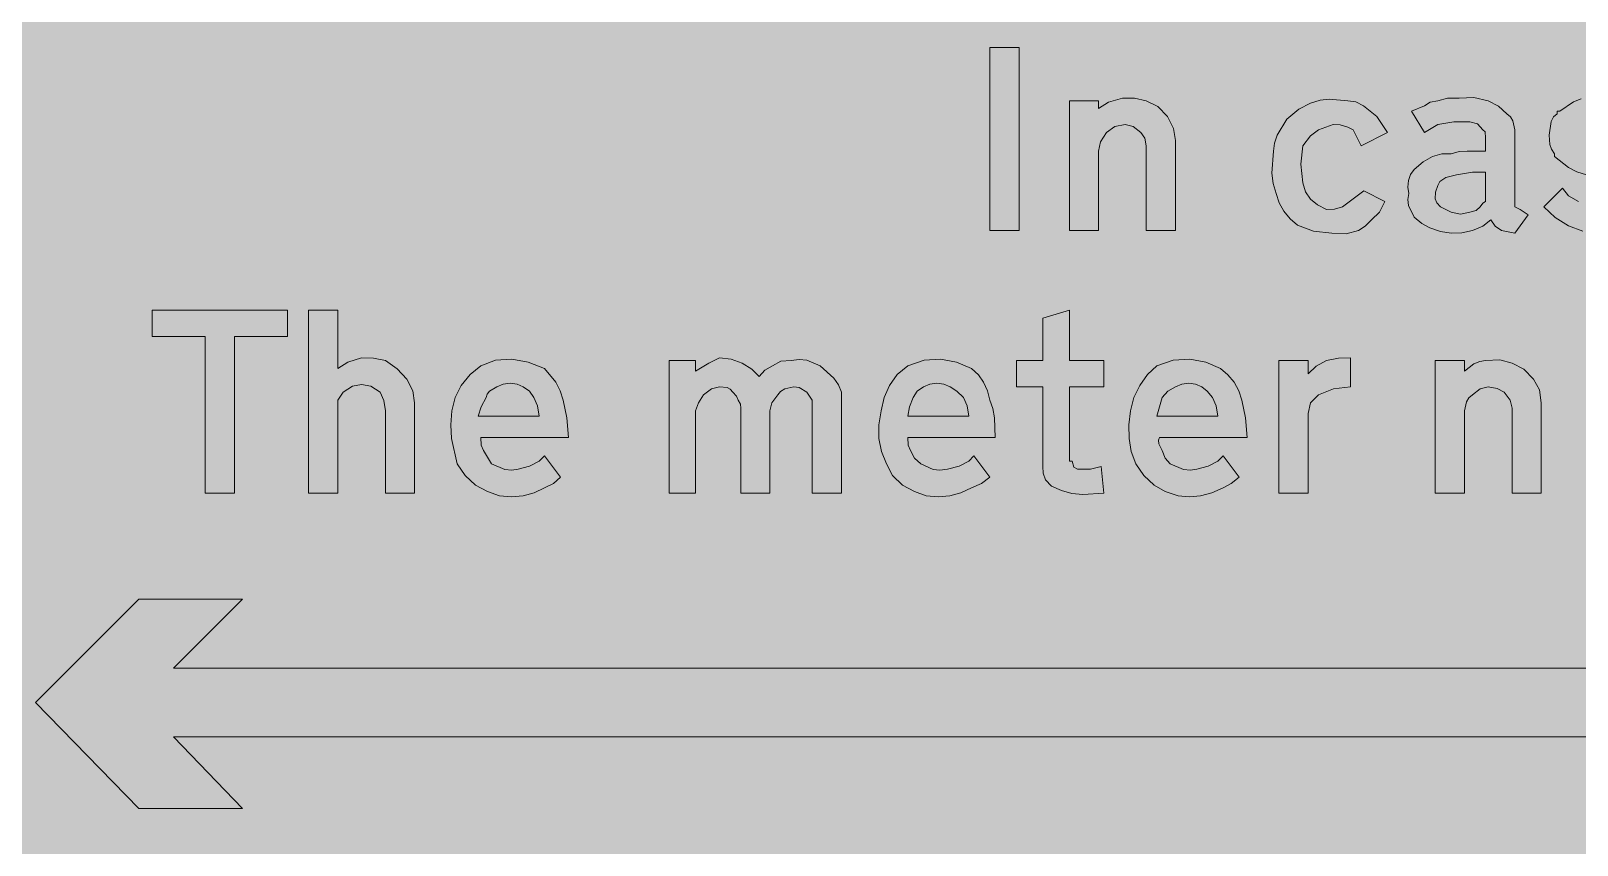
# Model space of a CAD drawing. Header units: metres. Extents: x 10 to 559, y 12 to 260.
# Drawn here: x 63 to 168, y 134.3 to 189.6 of the extents above; entities that cross this region are included whole.
import ezdxf

# ---------------------------------------------------------------- set-up
doc = ezdxf.new("R2010")
doc.units = ezdxf.units.M
for name, color, linetype, true_color in [('FILL_BLUE_0000FF', 7, 'Continuous', 0x0000ff), ('FILL_WHITE_FFFFFF', 7, 'Continuous', 0xffffff), ('STROKE_WHITE_FFFFFF', 7, 'Continuous', 0xffffff)]:
    doc.layers.add(name, color=color, linetype=linetype, true_color=true_color)

msp = doc.modelspace()

# ---------------------------------------------------------------- hatches: boundary and pattern name
at = {"layer": 'FILL_BLUE_0000FF', "true_color": 0x0000ff}
h = msp.add_hatch(color=7, dxfattribs=at)
h.dxf.hatch_style = 1
h.paths.add_polyline_path([(553.58, 259.97), (554.9, 259.58), (556.14, 258.96), (557.28, 258.12), (558.12, 256.98), (558.74, 255.74), (559.13, 254.42), (559.26, 253.08), (559.26, 19.26), (559.22, 17.91), (558.9, 16.56), (558.23, 15.32), (557.28, 14.22), (556.14, 13.28), (554.9, 12.6), (553.58, 12.2), (552.24, 12.06), (17.28, 12.06), (15.94, 12.2), (14.63, 12.6), (13.38, 13.28), (12.24, 14.22), (11.3, 15.36), (10.62, 16.61), (10.22, 17.92), (10.08, 19.26), (10.08, 253.08), (10.22, 254.41), (10.62, 255.6), (11.3, 256.93), (12.24, 258.12), (13.34, 259.07), (14.58, 259.74), (15.93, 259.99), (17.28, 260.1), (552.24, 260.1), (553.58, 259.97)])
at = {"layer": 'FILL_WHITE_FFFFFF', "true_color": 0xffffff}
h = msp.add_hatch(color=7, dxfattribs=at)
h.dxf.hatch_style = 1
h.paths.add_polyline_path([(130.14, 188.46), (130.14, 176.04), (128.16, 176.04), (128.16, 188.46), (130.14, 188.46)])
h = msp.add_hatch(color=7, dxfattribs=at)
h.dxf.hatch_style = 1
h.paths.add_polyline_path([(136.64, 183.11), (136.08, 182.7), (135.68, 182.07), (135.54, 181.44), (135.54, 176.04), (133.56, 176.04), (133.56, 184.86), (135.54, 184.86), (135.54, 184.32), (136.22, 184.75), (137.16, 185.04), (137.97, 185.02), (138.78, 184.86), (139.57, 184.46), (140.22, 183.78), (140.63, 182.97), (140.76, 182.16), (140.76, 176.04), (138.78, 176.04), (138.78, 181.8), (138.67, 182.32), (138.42, 182.7), (137.88, 183.11), (137.34, 183.24), (136.64, 183.11)])
h = msp.add_hatch(color=7, dxfattribs=at)
h.dxf.hatch_style = 1
h.paths.add_polyline_path([(151.56, 177.5), (152.1, 177.66), (152.82, 178.2), (153.54, 178.74), (154.98, 178.02), (154.62, 177.3), (154.08, 176.76), (153.63, 176.33), (153.18, 176.04), (152.35, 175.82), (151.38, 175.86), (150.14, 176), (149.04, 176.4), (148.54, 176.84), (148.12, 177.35), (147.8, 177.92), (147.6, 178.56), (147.39, 179.24), (147.31, 179.93), (147.42, 181.44), (147.48, 181.98), (147.67, 182.52), (148.32, 183.6), (149.13, 184.28), (149.94, 184.68), (150.59, 184.89), (151.2, 184.97), (152.46, 184.86), (153, 184.77), (153.52, 184.52), (154.44, 183.78), (154.8, 183.24), (155.16, 182.7), (153.36, 181.8), (152.82, 182.88), (152.46, 183.06), (151.95, 183.23), (151.47, 183.24), (150.48, 182.88), (149.94, 182.48), (149.4, 181.8), (149.27, 180.54), (149.4, 179.28), (149.6, 178.67), (149.94, 178.18), (150.41, 177.79), (151.02, 177.48), (151.56, 177.5)])
h = msp.add_hatch(color=7, dxfattribs=at)
h.dxf.hatch_style = 1
h.paths.add_polyline_path([(162.47, 176.33), (162.18, 176.76), (161.62, 176.33), (160.92, 176.04), (160.2, 175.88), (159.48, 175.86), (158.76, 175.97), (158.04, 176.22), (157.5, 176.51), (156.96, 176.94), (156.58, 177.75), (156.53, 178.15), (156.6, 178.56), (156.53, 178.99), (156.58, 179.44), (156.73, 179.85), (156.96, 180.18), (157.59, 180.7), (158.22, 181.08), (158.85, 181.24), (159.48, 181.26), (160.02, 181.42), (160.56, 181.44), (161.82, 181.44), (161.82, 181.98), (161.82, 182.34), (161.8, 182.74), (161.64, 182.88), (161.26, 183.28), (160.74, 183.42), (159.66, 183.42), (158.58, 183.24), (157.68, 182.7), (156.78, 184.14), (157.68, 184.5), (158.06, 184.75), (158.58, 184.86), (159.23, 185.02), (160.02, 185.04), (161.01, 185.08), (162, 184.86), (162.7, 184.48), (163.26, 183.96), (163.5, 183.77), (163.67, 183.49), (163.8, 182.88), (163.8, 180.9), (163.8, 178.02), (163.8, 177.66), (164.16, 177.48), (164.7, 177.12), (163.8, 175.86), (162.9, 176.04), (162.47, 176.33)])
h.paths.add_polyline_path([(160.74, 177.3), (161.17, 177.41), (161.46, 177.66), (161.64, 177.91), (161.82, 178.02), (161.82, 178.56), (161.82, 180), (160.92, 180), (159.84, 179.82), (159.12, 179.64), (158.72, 179.37), (158.58, 179.1), (158.42, 178.65), (158.4, 178.2), (158.51, 177.93), (158.76, 177.66), (159.12, 177.48), (159.48, 177.3), (160.11, 177.16), (160.74, 177.3)], flags=16)
h = msp.add_hatch(color=7, dxfattribs=at)
h.dxf.hatch_style = 1
h.paths.add_polyline_path([(169.29, 181.64), (169.74, 181.62), (169.92, 181.62), (170.28, 181.62), (171.08, 181.39), (171.83, 180.99), (172.48, 180.46), (172.98, 179.82), (173.21, 179.19), (173.23, 178.86), (173.16, 178.56), (173.03, 177.62), (172.62, 176.94), (171.91, 176.47), (171.14, 176.13), (170.29, 175.93), (169.38, 175.86), (168.41, 175.99), (167.45, 176.36), (166.55, 176.92), (165.78, 177.66), (167.04, 178.92), (167.45, 178.4), (168.12, 178.02), (168.75, 177.77), (169.38, 177.66), (170.1, 177.66), (170.82, 177.84), (171.07, 178.13), (171.18, 178.56), (171.18, 178.92), (171.02, 179.1), (171, 179.28), (170.82, 179.28), (170.3, 179.62), (169.88, 179.76), (169.38, 179.82), (168.66, 179.82), (168.02, 180.02), (167.45, 180.32), (166.5, 181.08), (166.5, 181.26), (166.29, 181.56), (166.19, 181.89), (166.14, 182.52), (166.28, 183.44), (166.44, 183.76), (166.68, 183.96), (166.68, 184.14), (166.86, 184.14), (167.78, 184.79), (168.3, 184.98), (168.84, 185.04), (169.02, 185.04), (170.12, 185.07), (171.23, 184.91), (172.26, 184.53), (173.16, 183.96), (171.72, 182.52), (171.28, 182.86), (170.8, 183.08), (169.74, 183.24), (169.29, 183.22), (168.84, 183.06), (168.59, 182.86), (168.48, 182.52), (168.53, 182.09), (168.84, 181.8), (169.29, 181.64)])
h = msp.add_hatch(color=7, dxfattribs=at)
h.dxf.hatch_style = 1
h.paths.add_polyline_path([(80.46, 168.84), (76.86, 168.84), (76.86, 158.22), (74.88, 158.22), (74.88, 168.84), (71.28, 168.84), (71.28, 170.64), (80.46, 170.64), (80.46, 168.84)])
h = msp.add_hatch(color=7, dxfattribs=at)
h.dxf.hatch_style = 1
h.paths.add_polyline_path([(87.01, 164.5), (86.76, 165.06), (86.13, 165.47), (85.5, 165.6), (84.87, 165.47), (84.24, 165.06), (83.88, 164.52), (83.88, 163.8), (83.88, 158.22), (81.9, 158.22), (81.9, 170.64), (83.88, 170.64), (83.88, 166.68), (84.56, 167.11), (85.5, 167.4), (86.31, 167.38), (87.12, 167.22), (87.91, 166.66), (88.56, 165.96), (88.97, 165.15), (89.1, 164.34), (89.1, 158.22), (87.12, 158.22), (87.12, 163.8), (87.01, 164.5)])
h = msp.add_hatch(color=7, dxfattribs=at)
h.dxf.hatch_style = 1
h.paths.add_polyline_path([(133.85, 159.97), (134.1, 159.84), (135, 159.84), (135.72, 160.02), (135.9, 158.22), (134.46, 158.11), (133.72, 158.19), (133.02, 158.4), (132.35, 158.69), (131.94, 159.12), (131.78, 159.57), (131.76, 160.02), (131.76, 165.42), (129.96, 165.42), (129.96, 167.22), (131.76, 167.22), (131.76, 170.1), (133.56, 170.64), (133.56, 167.22), (135.9, 167.22), (135.9, 165.42), (133.56, 165.42), (133.56, 160.38), (133.74, 160.38), (133.85, 159.97)])
h = msp.add_hatch(color=7, dxfattribs=at)
h.dxf.hatch_style = 1
h.paths.add_polyline_path([(93.24, 158.76), (92.54, 159.41), (91.98, 160.2), (91.6, 161.93), (91.55, 162.86), (91.62, 163.8), (91.85, 164.71), (92.27, 165.53), (92.86, 166.26), (93.6, 166.86), (94.6, 167.24), (95.69, 167.31), (96.81, 167.11), (97.92, 166.68), (98.69, 165.74), (98.98, 165.16), (99.18, 164.52), (99.43, 163.33), (99.54, 162), (93.6, 162), (93.62, 161.48), (93.78, 161.1), (94.32, 160.2), (95.22, 159.82), (95.69, 159.77), (96.12, 159.84), (96.91, 160.04), (97.56, 160.38), (97.92, 160.74), (99, 159.3), (98.53, 158.87), (97.92, 158.58), (97.21, 158.24), (96.46, 158.04), (95.67, 157.97), (94.86, 158.04), (94.05, 158.33), (93.24, 158.76)])
h.paths.add_polyline_path([(97.45, 164.14), (97.2, 164.7), (96.91, 165.13), (96.48, 165.42), (96.05, 165.62), (95.58, 165.69), (95.11, 165.62), (94.68, 165.42), (94.19, 165.13), (94.02, 164.94), (93.96, 164.7), (93.62, 164.07), (93.42, 163.44), (97.56, 163.44), (97.45, 164.14)], flags=16)
h = msp.add_hatch(color=7, dxfattribs=at)
h.dxf.hatch_style = 1
h.paths.add_polyline_path([(108.18, 166.5), (109.08, 167.04), (109.8, 167.4), (110.6, 167.3), (111.35, 167.04), (112, 166.64), (112.5, 166.14), (112.88, 166.57), (113.4, 166.86), (113.96, 167.18), (114.66, 167.22), (115.2, 167.29), (115.72, 167.24), (116.64, 166.86), (117.56, 166.03), (117.88, 165.57), (118.08, 165.06), (118.08, 164.88), (118.08, 164.52), (118.08, 158.22), (116.1, 158.22), (116.1, 163.98), (116.1, 164.52), (115.74, 165.06), (115.22, 165.38), (114.84, 165.42), (114.23, 165.29), (113.95, 165.12), (113.76, 164.88), (113.36, 164.34), (113.22, 163.8), (113.22, 158.22), (111.24, 158.22), (111.24, 163.98), (111.22, 164.25), (111.06, 164.52), (110.95, 164.79), (110.7, 165.06), (110.53, 165.27), (110.32, 165.38), (109.8, 165.42), (109.26, 165.29), (108.72, 164.88), (108.38, 164.34), (108.18, 163.8), (108.18, 158.22), (106.38, 158.22), (106.38, 167.22), (108.18, 167.22), (108.18, 166.5)])
h = msp.add_hatch(color=7, dxfattribs=at)
h.dxf.hatch_style = 1
h.paths.add_polyline_path([(122.22, 158.76), (121.55, 159.41), (121.14, 160.2), (120.81, 161.04), (120.62, 161.93), (120.61, 162.86), (120.78, 163.8), (120.99, 164.71), (121.34, 165.53), (121.87, 166.26), (122.58, 166.86), (123.69, 167.24), (124.81, 167.31), (125.9, 167.11), (126.9, 166.68), (127.38, 166.24), (127.73, 165.74), (127.99, 165.16), (128.16, 164.52), (128.37, 163.95), (128.48, 163.33), (128.52, 162), (122.58, 162), (122.6, 161.48), (122.76, 161.1), (123.05, 160.58), (123.48, 160.2), (124.31, 159.82), (124.77, 159.77), (125.28, 159.84), (126.07, 160.04), (126.72, 160.38), (127.08, 160.74), (128.16, 159.3), (127.6, 158.87), (126.9, 158.58), (126.19, 158.24), (125.44, 158.04), (124.65, 157.97), (123.84, 158.04), (123.03, 158.33), (122.22, 158.76)])
h.paths.add_polyline_path([(126.61, 164.14), (126.36, 164.7), (125.91, 165.13), (125.46, 165.42), (125.03, 165.62), (124.56, 165.69), (124.09, 165.62), (123.66, 165.42), (123.23, 165.13), (122.94, 164.7), (122.69, 164.07), (122.58, 163.44), (126.72, 163.44), (126.61, 164.14)], flags=16)
h = msp.add_hatch(color=7, dxfattribs=at)
h.dxf.hatch_style = 1
h.paths.add_polyline_path([(139.32, 158.76), (138.62, 159.41), (138.06, 160.2), (137.75, 161.04), (137.61, 161.93), (137.6, 162.86), (137.7, 163.8), (137.93, 164.71), (138.33, 165.53), (138.86, 166.26), (139.5, 166.86), (140.61, 167.24), (141.73, 167.31), (142.82, 167.11), (143.82, 166.68), (144.32, 166.24), (144.74, 165.74), (145.06, 165.16), (145.26, 164.52), (145.51, 163.33), (145.62, 162), (139.68, 162), (139.61, 161.81), (139.64, 161.55), (139.86, 161.1), (140.06, 160.58), (140.4, 160.2), (141.3, 159.82), (141.77, 159.77), (142.2, 159.84), (142.99, 160.04), (143.64, 160.38), (144, 160.74), (145.08, 159.3), (144.54, 158.87), (144, 158.58), (143.22, 158.24), (142.47, 158.04), (141.72, 157.97), (140.94, 158.04), (140.06, 158.33), (139.32, 158.76)])
h.paths.add_polyline_path([(143.53, 164.14), (143.28, 164.7), (142.92, 165.13), (142.56, 165.42), (142.13, 165.62), (141.66, 165.69), (141.19, 165.62), (140.76, 165.42), (140.24, 165.13), (139.86, 164.7), (139.5, 163.44), (143.64, 163.44), (143.53, 164.14)], flags=16)
h = msp.add_hatch(color=7, dxfattribs=at)
h.dxf.hatch_style = 1
h.paths.add_polyline_path([(150.32, 166.84), (151.02, 167.22), (151.83, 167.38), (152.64, 167.4), (152.64, 165.42), (151.49, 165.29), (150.48, 164.88), (149.94, 164.34), (149.76, 163.62), (149.76, 158.22), (147.78, 158.22), (147.78, 167.22), (149.76, 167.22), (149.76, 166.32), (150.32, 166.84)])
h = msp.add_hatch(color=7, dxfattribs=at)
h.dxf.hatch_style = 1
h.paths.add_polyline_path([(161.46, 165.29), (160.92, 164.88), (160.68, 164.69), (160.52, 164.41), (160.38, 163.8), (160.38, 158.22), (158.4, 158.22), (158.4, 167.22), (160.38, 167.22), (160.38, 166.5), (161.03, 167), (161.42, 167.16), (161.82, 167.22), (162.79, 167.27), (163.62, 167.04), (164.41, 166.64), (165.06, 165.96), (165.47, 165.22), (165.6, 164.34), (165.6, 158.22), (163.62, 158.22), (163.62, 163.98), (163.49, 164.52), (163.08, 165.06), (162.61, 165.31), (162, 165.42), (161.46, 165.29)])
h = msp.add_hatch(color=7, dxfattribs=at)
h.dxf.hatch_style = 1
h.paths.add_polyline_path([(77.4, 136.8), (70.38, 136.8), (63.36, 144), (70.38, 151.02), (77.4, 151.02), (72.72, 146.34), (506.16, 146.34), (506.16, 141.66), (72.72, 141.66), (77.4, 136.8)])

# ---------------------------------------------------------------- linework, layer by layer
at = {"layer": 'FILL_WHITE_FFFFFF', "lineweight": 0, "true_color": 0xffffff}
for points in [[(130.14, 188.46), (130.14, 176.04), (128.16, 176.04), (128.16, 188.46)], [(136.64, 183.11), (136.08, 182.7), (135.68, 182.07), (135.54, 181.44), (135.54, 176.04), (133.56, 176.04), (133.56, 184.86), (135.54, 184.86), (135.54, 184.32), (136.22, 184.75), (137.16, 185.04), (137.97, 185.02), (138.78, 184.86), (139.57, 184.46), (140.22, 183.78), (140.63, 182.97), (140.76, 182.16), (140.76, 176.04), (138.78, 176.04), (138.78, 181.8), (138.67, 182.32), (138.42, 182.7), (137.88, 183.11), (137.34, 183.24)], [(151.56, 177.5), (152.1, 177.66), (152.82, 178.2), (153.54, 178.74), (154.98, 178.02), (154.62, 177.3), (154.08, 176.76), (153.63, 176.33), (153.18, 176.04), (152.35, 175.82), (151.38, 175.86), (150.14, 176), (149.04, 176.4), (148.54, 176.84), (148.12, 177.35), (147.8, 177.92), (147.6, 178.56), (147.39, 179.24), (147.31, 179.93), (147.42, 181.44), (147.48, 181.98), (147.67, 182.52), (148.32, 183.6), (149.13, 184.28), (149.94, 184.68), (150.59, 184.89), (151.2, 184.97), (152.46, 184.86), (153, 184.77), (153.52, 184.52), (154.44, 183.78), (154.8, 183.24), (155.16, 182.7), (153.36, 181.8), (152.82, 182.88), (152.46, 183.06), (151.95, 183.23), (151.47, 183.24), (150.48, 182.88), (149.94, 182.48), (149.4, 181.8), (149.27, 180.54), (149.4, 179.28), (149.6, 178.67), (149.94, 178.18), (150.41, 177.79), (151.02, 177.48)], [(162.47, 176.33), (162.18, 176.76), (161.62, 176.33), (160.92, 176.04), (160.2, 175.88), (159.48, 175.86), (158.76, 175.97), (158.04, 176.22), (157.5, 176.51), (156.96, 176.94), (156.58, 177.75), (156.53, 178.15), (156.6, 178.56), (156.53, 178.99), (156.58, 179.44), (156.73, 179.85), (156.96, 180.18), (157.59, 180.7), (158.22, 181.08), (158.85, 181.24), (159.48, 181.26), (160.02, 181.42), (160.56, 181.44), (161.82, 181.44), (161.82, 181.98), (161.82, 182.34), (161.8, 182.74), (161.64, 182.88), (161.26, 183.28), (160.74, 183.42), (159.66, 183.42), (158.58, 183.24), (157.68, 182.7), (156.78, 184.14), (157.68, 184.5), (158.06, 184.75), (158.58, 184.86), (159.23, 185.02), (160.02, 185.04), (161.01, 185.08), (162, 184.86), (162.7, 184.48), (163.26, 183.96), (163.5, 183.77), (163.67, 183.49), (163.8, 182.88), (163.8, 180.9), (163.8, 178.02), (163.8, 177.66), (164.16, 177.48), (164.7, 177.12), (163.8, 175.86), (162.9, 176.04)], [(160.74, 177.3), (161.17, 177.41), (161.46, 177.66), (161.64, 177.91), (161.82, 178.02), (161.82, 178.56), (161.82, 180), (160.92, 180), (159.84, 179.82), (159.12, 179.64), (158.72, 179.37), (158.58, 179.1), (158.42, 178.65), (158.4, 178.2), (158.51, 177.93), (158.76, 177.66), (159.12, 177.48), (159.48, 177.3), (160.11, 177.16)], [(80.46, 168.84), (76.86, 168.84), (76.86, 158.22), (74.88, 158.22), (74.88, 168.84), (71.28, 168.84), (71.28, 170.64), (80.46, 170.64)], [(87.01, 164.5), (86.76, 165.06), (86.13, 165.47), (85.5, 165.6), (84.87, 165.47), (84.24, 165.06), (83.88, 164.52), (83.88, 163.8), (83.88, 158.22), (81.9, 158.22), (81.9, 170.64), (83.88, 170.64), (83.88, 166.68), (84.56, 167.11), (85.5, 167.4), (86.31, 167.38), (87.12, 167.22), (87.91, 166.66), (88.56, 165.96), (88.97, 165.15), (89.1, 164.34), (89.1, 158.22), (87.12, 158.22), (87.12, 163.8)], [(133.85, 159.97), (134.1, 159.84), (135, 159.84), (135.72, 160.02), (135.9, 158.22), (134.46, 158.11), (133.72, 158.19), (133.02, 158.4), (132.35, 158.69), (131.94, 159.12), (131.78, 159.57), (131.76, 160.02), (131.76, 165.42), (129.96, 165.42), (129.96, 167.22), (131.76, 167.22), (131.76, 170.1), (133.56, 170.64), (133.56, 167.22), (135.9, 167.22), (135.9, 165.42), (133.56, 165.42), (133.56, 160.38), (133.74, 160.38)], [(93.24, 158.76), (92.54, 159.41), (91.98, 160.2), (91.6, 161.93), (91.55, 162.86), (91.62, 163.8), (91.85, 164.71), (92.27, 165.53), (92.86, 166.26), (93.6, 166.86), (94.6, 167.24), (95.69, 167.31), (96.81, 167.11), (97.92, 166.68), (98.69, 165.74), (98.98, 165.16), (99.18, 164.52), (99.43, 163.33), (99.54, 162), (93.6, 162), (93.62, 161.48), (93.78, 161.1), (94.32, 160.2), (95.22, 159.82), (95.69, 159.77), (96.12, 159.84), (96.91, 160.04), (97.56, 160.38), (97.92, 160.74), (99, 159.3), (98.53, 158.87), (97.92, 158.58), (97.21, 158.24), (96.46, 158.04), (95.67, 157.97), (94.86, 158.04), (94.05, 158.33)], [(108.18, 166.5), (109.08, 167.04), (109.8, 167.4), (110.6, 167.3), (111.35, 167.04), (112, 166.64), (112.5, 166.14), (112.88, 166.57), (113.4, 166.86), (113.96, 167.18), (114.66, 167.22), (115.2, 167.29), (115.72, 167.24), (116.64, 166.86), (117.56, 166.03), (117.88, 165.57), (118.08, 165.06), (118.08, 164.88), (118.08, 164.52), (118.08, 158.22), (116.1, 158.22), (116.1, 163.98), (116.1, 164.52), (115.74, 165.06), (115.22, 165.38), (114.84, 165.42), (114.23, 165.29), (113.95, 165.12), (113.76, 164.88), (113.36, 164.34), (113.22, 163.8), (113.22, 158.22), (111.24, 158.22), (111.24, 163.98), (111.22, 164.25), (111.06, 164.52), (110.95, 164.79), (110.7, 165.06), (110.53, 165.27), (110.32, 165.38), (109.8, 165.42), (109.26, 165.29), (108.72, 164.88), (108.38, 164.34), (108.18, 163.8), (108.18, 158.22), (106.38, 158.22), (106.38, 167.22), (108.18, 167.22)], [(122.22, 158.76), (121.55, 159.41), (121.14, 160.2), (120.81, 161.04), (120.62, 161.93), (120.61, 162.86), (120.78, 163.8), (120.99, 164.71), (121.34, 165.53), (121.87, 166.26), (122.58, 166.86), (123.69, 167.24), (124.81, 167.31), (125.9, 167.11), (126.9, 166.68), (127.38, 166.24), (127.73, 165.74), (127.99, 165.16), (128.16, 164.52), (128.37, 163.95), (128.48, 163.33), (128.52, 162), (122.58, 162), (122.6, 161.48), (122.76, 161.1), (123.05, 160.58), (123.48, 160.2), (124.31, 159.82), (124.77, 159.77), (125.28, 159.84), (126.07, 160.04), (126.72, 160.38), (127.08, 160.74), (128.16, 159.3), (127.6, 158.87), (126.9, 158.58), (126.19, 158.24), (125.44, 158.04), (124.65, 157.97), (123.84, 158.04), (123.03, 158.33)], [(139.32, 158.76), (138.62, 159.41), (138.06, 160.2), (137.75, 161.04), (137.61, 161.93), (137.6, 162.86), (137.7, 163.8), (137.93, 164.71), (138.33, 165.53), (138.86, 166.26), (139.5, 166.86), (140.61, 167.24), (141.73, 167.31), (142.82, 167.11), (143.82, 166.68), (144.32, 166.24), (144.74, 165.74), (145.06, 165.16), (145.26, 164.52), (145.51, 163.33), (145.62, 162), (139.68, 162), (139.61, 161.81), (139.64, 161.55), (139.86, 161.1), (140.06, 160.58), (140.4, 160.2), (141.3, 159.82), (141.77, 159.77), (142.2, 159.84), (142.99, 160.04), (143.64, 160.38), (144, 160.74), (145.08, 159.3), (144.54, 158.87), (144, 158.58), (143.22, 158.24), (142.47, 158.04), (141.72, 157.97), (140.94, 158.04), (140.06, 158.33)], [(150.32, 166.84), (151.02, 167.22), (151.83, 167.38), (152.64, 167.4), (152.64, 165.42), (151.49, 165.29), (150.48, 164.88), (149.94, 164.34), (149.76, 163.62), (149.76, 158.22), (147.78, 158.22), (147.78, 167.22), (149.76, 167.22), (149.76, 166.32)], [(161.46, 165.29), (160.92, 164.88), (160.68, 164.69), (160.52, 164.41), (160.38, 163.8), (160.38, 158.22), (158.4, 158.22), (158.4, 167.22), (160.38, 167.22), (160.38, 166.5), (161.03, 167), (161.42, 167.16), (161.82, 167.22), (162.79, 167.27), (163.62, 167.04), (164.41, 166.64), (165.06, 165.96), (165.47, 165.22), (165.6, 164.34), (165.6, 158.22), (163.62, 158.22), (163.62, 163.98), (163.49, 164.52), (163.08, 165.06), (162.61, 165.31), (162, 165.42)], [(97.45, 164.14), (97.2, 164.7), (96.91, 165.13), (96.48, 165.42), (96.05, 165.62), (95.58, 165.69), (95.11, 165.62), (94.68, 165.42), (94.19, 165.13), (94.02, 164.94), (93.96, 164.7), (93.62, 164.07), (93.42, 163.44), (97.56, 163.44)], [(126.61, 164.14), (126.36, 164.7), (125.91, 165.13), (125.46, 165.42), (125.03, 165.62), (124.56, 165.69), (124.09, 165.62), (123.66, 165.42), (123.23, 165.13), (122.94, 164.7), (122.69, 164.07), (122.58, 163.44), (126.72, 163.44)], [(143.53, 164.14), (143.28, 164.7), (142.92, 165.13), (142.56, 165.42), (142.13, 165.62), (141.66, 165.69), (141.19, 165.62), (140.76, 165.42), (140.24, 165.13), (139.86, 164.7), (139.5, 163.44), (143.64, 163.44)], [(77.4, 136.8), (70.38, 136.8), (63.36, 144), (70.38, 151.02), (77.4, 151.02), (72.72, 146.34), (506.16, 146.34), (506.16, 141.66), (72.72, 141.66)]]:
    msp.add_lwpolyline(points, close=True, dxfattribs=at)
for points in [[(168.66, 179.82), (168.02, 180.02), (167.45, 180.32), (166.5, 181.08), (166.5, 181.26), (166.29, 181.56), (166.19, 181.89), (166.14, 182.52), (166.28, 183.44), (166.44, 183.76), (166.68, 183.96), (166.68, 184.14), (166.86, 184.14), (167.78, 184.79), (168.3, 184.98)], [(168.41, 175.99), (167.45, 176.36), (166.55, 176.92), (165.78, 177.66), (167.04, 178.92), (167.45, 178.4), (168.12, 178.02)]]:
    msp.add_lwpolyline(points, dxfattribs=at)
at = {"layer": 'STROKE_WHITE_FFFFFF', "lineweight": 0, "true_color": 0xffffff}
msp.add_lwpolyline([(128.16, 176.04), (128.16, 188.46), (130.14, 188.46), (130.14, 176.04)], close=True, dxfattribs=at)

doc.saveas('drawing.dxf')
